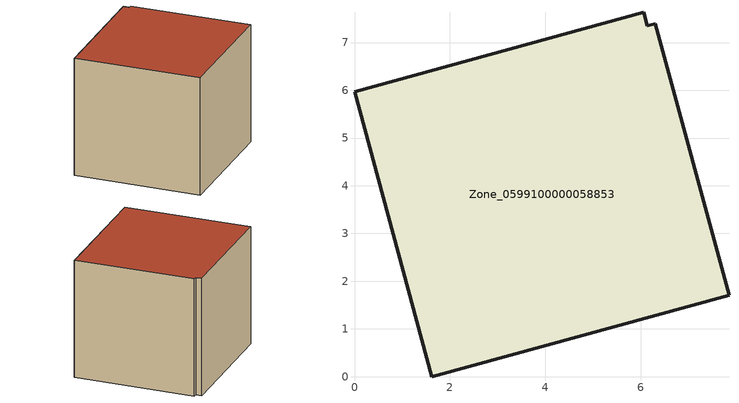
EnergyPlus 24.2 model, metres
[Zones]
Zone_0599100000058853
 floor ground (C_G): 6.06,7.63 6.14,7.35 6.3,7.39 7.85,1.7 1.62,0 0,5.97 z0
 wall outside (C_F): 6.06,7.63 0,5.97 1.62,0 7.85,1.7 6.3,7.39 6.14,7.35 6.06,7.63 z0:5.87
 roof outside (C_R): 6.14,7.35 6.06,7.63 0,5.97 1.62,0 7.85,1.7 6.3,7.39 z5.87
[BUILDING]
Pand.0599100000058853: North Axis=0; Terrain=City; Loads Convergence Tolerance Value=0.04; Temperature Convergence Tolerance Value=0.4; Solar Distribution=FullExterior; Maximum Number of Warmup Days=25; Minimum Number of Warmup Days=1
[Site:Location]
Rotterdam.The.Hague.AP_ZH_NLD Design_Conditions: Latitude=51.96; Longitude=4.45; Time Zone=1; Elevation=-4.5
[SITE:GROUNDTEMPERATURE:BUILDINGSURFACE]
18, 18, 18, 18, 18, 18, 18, 18, 18, 18, 18, 18
[MATERIAL] Thermal Absorptance=0.9; Solar Absorptance=0.7; Visible Absorptance=0.7
Name | Roughness | Thickness | Conductivity | Density | Specific Heat
G.TC.1946-1964 | MediumSmooth | 0.15 | 1 | 540 | 1210
F.TC.1946-1964 | Rough | 0.3 | 0.857143 | 1920 | 840
R.TC.1946-1964 | MediumRough | 0.2 | 0.235294 | 1500 | 1000
[CONSTRUCTION]
C_G: G.TC.1946-1964
C_F: F.TC.1946-1964
C_R: R.TC.1946-1964
[ZONE]
Zone_0599100000058853: Type=1; Multiplier=1; Ceiling Height=Autocalculate; Volume=Autocalculate; Floor Area=autocalculate; Part of Total Floor Area=Yes
[ZONEINFILTRATION:DESIGNFLOWRATE]
Infil_Zone_0599100000058853: Zone or ZoneList or Space or SpaceList=Zone_0599100000058853; Schedule=AlwaysOn; Design Flow Rate Calculation Method=Flow/Area; Flow Rate per Floor Area=0.003; Constant Term Coefficient=1; Temperature Term Coefficient=0; Velocity Term Coefficient=0; Velocity Squared Term Coefficient=0
[HVACTEMPLATE:ZONE:IDEALLOADSAIRSYSTEM]
Zone_0599100000058853: Maximum Heating Supply Air Temperature=50; Minimum Cooling Supply Air Temperature=13; Maximum Heating Supply Air Humidity Ratio=0.0156; Minimum Cooling Supply Air Humidity Ratio=0.0077; Heating Limit=NoLimit; Cooling Limit=NoLimit; Dehumidification Control Type=ConstantSensibleHeatRatio; Cooling Sensible Heat Ratio=0.7; Dehumidification Setpoint=60; Humidification Control Type=None; Humidification Setpoint=30; Outdoor Air Method=None; Outdoor Air Flow Rate per Person=0.00944; Outdoor Air Flow Rate per Zone Floor Area=0; Outdoor Air Flow Rate per Zone=0; Demand Controlled Ventilation Type=None; Outdoor Air Economizer Type=NoEconomizer; Heat Recovery Type=None; Sensible Heat Recovery Effectiveness=0.7; Latent Heat Recovery Effectiveness=0.65
[ZONECONTROL:THERMOSTAT]
ThermostatControl_Zone_0599100000058853: Zone or ZoneList=Zone_0599100000058853; Control Type Schedule=DualSetpointControlType; Control 1=Thermostat_Zone_0599100000058853; Temperature Difference Between Cutout And Setpoint=0
[THERMOSTATSETPOINT:DUALSETPOINT]
Thermostat_Zone_0599100000058853: Heating Setpoint Temperature Schedule=HeatingSetpoint_Zone_0599100000058853; Cooling Setpoint Temperature Schedule=CoolingSetpoint_Zone_0599100000058853
[SCHEDULE:COMPACT]
HeatingSetpoint_Zone_0599100000058853: Through: 12/31, For: AllDays, Until: 24:00, 21
CoolingSetpoint_Zone_0599100000058853: Through: 12/31, For: AllDays, Until: 24:00, 24
DualSetpointControlType: Through: 12/31, For: AllDays, Until: 24:00, 4
AlwaysOn: Through: 12/31, For: AllDays, Until: 24:00, 1
